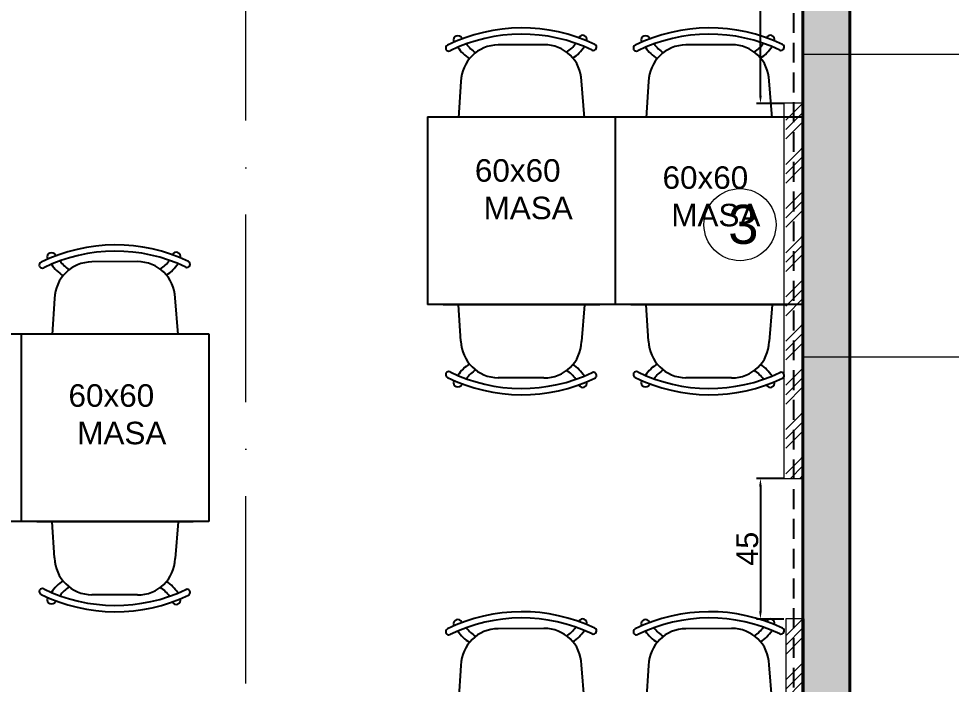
# Model space of a CAD drawing. Header units: millimetres. Extents: x 1287 to 21021, y -1522 to 4173.
# Drawn here: x 2938.3 to 3236.5, y 3059 to 3272.1 of the extents above; entities that cross this region are included whole.
import ezdxf

# ---------------------------------------------------------------- set-up
doc = ezdxf.new("R2010")
doc.units = ezdxf.units.MM
doc.linetypes.add('ACAD_ISO10W100', pattern=[18, 12, -3, 0, -3])
doc.linetypes.add('DASHED2', pattern=[9.524999999999999, 6.35, -3.175])
for name, color, linetype, lineweight in [('DUVAR', 7, 'Continuous', 40), ('KESİT AKS', 2, 'Continuous', 30), ('LAMBRİ', 105, 'Continuous', 25), ('MASA', 44, 'Continuous', 25), ('ÇERÇEVE', 2, 'Continuous', 9), ('ÖLÇÜ', 40, 'Continuous', 5)]:
    doc.layers.add(name, color=color, linetype=linetype, lineweight=lineweight)
doc.layers.add('Yazı', color=7, linetype='Continuous')
doc.styles.get("Standard").update_dxf_attribs({"font": 'arial.ttf'})
doc.dimstyles.new('ISO-25', dxfattribs={"dimtxt": 2.5, "dimasz": 2.5, "dimexe": 1.25, "dimexo": 0.625, "dimtad": 1, "dimtxsty": 'Standard', "dimcen": 2.5, "dimadec": 0, "dimazin": 0, "dimtfac": 1, "dimtmove": 0, "dimatfit": 3, "dimfxl": 1, "dimarcsym": 0})

# ---------------------------------------------------------------- blocks, each defined once
blk = doc.blocks.new('lambri')
at = {"layer": 'LAMBRİ'}
h = blk.add_hatch(dxfattribs=at)
h.set_pattern_fill('ANSI32', color=256, scale=0.1, angle=-1.272221872585407e-14)
h.set_pattern_definition([(44.99999999999999, (-115.6037225551117, -4964.37885233281), (-0.6735192090801865, 0.6735192090801868), []), (44.99999999999999, (-115.1547095603455, -4964.37885233281), (-0.6735192090801865, 0.6735192090801868), [])])
h.paths.add_polyline_path([(11473.26089599961, 2812.997519646899), (11337.16089599066, 2812.997519646899), (11337.16089599066, 2811.79751965882), (11340.46089598768, 2811.79751965882), (11341.96089598768, 2811.79751965882), (11344.96089598768, 2811.79751965882), (11346.46089598768, 2811.79751965882), (11473.26089599961, 2811.79751965882)])
h.paths.add_polyline_path([(11346.46089598768, 2811.79751965882), (11340.46089598768, 2811.79751965882), (11341.96089598768, 2809.997519646899), (11344.96089598768, 2809.997519646899)])
h.paths.add_polyline_path([(11355.96089598768, 2811.79751965882), (11349.96089598768, 2811.79751965882), (11351.46089598768, 2809.997519646899), (11354.46089598768, 2809.997519646899)])
h.paths.add_polyline_path([(11365.46089598768, 2811.79751965882), (11359.46089598768, 2811.79751965882), (11360.96089598768, 2809.997519646899), (11363.96089598768, 2809.997519646899)])
h.paths.add_polyline_path([(11374.96089598768, 2811.79751965882), (11368.96089598768, 2811.79751965882), (11370.46089598768, 2809.997519646899), (11373.46089598768, 2809.997519646899)])
h.paths.add_polyline_path([(11384.46089598768, 2811.79751965882), (11378.46089598768, 2811.79751965882), (11379.96089598768, 2809.997519646899), (11382.96089598768, 2809.997519646899)])
h.paths.add_polyline_path([(11393.96089598768, 2811.79751965882), (11387.96089598768, 2811.79751965882), (11389.46089598768, 2809.997519646899), (11392.46089598768, 2809.997519646899)])
h.paths.add_polyline_path([(11403.46089598768, 2811.79751965882), (11397.46089598768, 2811.79751965882), (11398.96089598768, 2809.997519646899), (11401.96089598768, 2809.997519646899)])
h.paths.add_polyline_path([(11412.96089598768, 2811.79751965882), (11406.96089598768, 2811.79751965882), (11408.46089598768, 2809.997519646899), (11411.46089598768, 2809.997519646899)])
h.paths.add_polyline_path([(11422.46089598768, 2811.79751965882), (11416.46089598768, 2811.79751965882), (11417.96089598768, 2809.997519646899), (11420.96089598768, 2809.997519646899)])
h.paths.add_polyline_path([(11431.96089598768, 2811.79751965882), (11425.96089598768, 2811.79751965882), (11427.46089598768, 2809.997519646899), (11430.46089598768, 2809.997519646899)])
h.paths.add_polyline_path([(11441.46089598768, 2811.79751965882), (11435.46089598768, 2811.79751965882), (11436.96089598768, 2809.997519646899), (11439.96089598768, 2809.997519646899)])
h.paths.add_polyline_path([(11450.96089598768, 2811.79751965882), (11444.96089598768, 2811.79751965882), (11446.46089598768, 2809.997519646899), (11449.46089598768, 2809.997519646899)])
h.paths.add_polyline_path([(11460.46089598768, 2811.79751965882), (11454.46089598768, 2811.79751965882), (11455.96089598768, 2809.997519646899), (11458.96089598768, 2809.997519646899)])
h.paths.add_polyline_path([(11668.3357152962, 2680.947886352555), (11668.3357152962, 2688.341883634344), (11660.91716140741, 2688.341883634344), (11660.91716140741, 2680.947886352555)], flags=9)
h.paths.add_polyline_path([(11654.3842662298, 2731.511017804161), (11658.98126486176, 2731.511017804161), (11658.98126486176, 2738.929571692959), (11654.3842662298, 2738.929571692959)], flags=9)
h.paths.add_polyline_path([(11645.77900232607, 2585.820825343148), (11697.12143518263, 2585.384862487332), (11697.23901787632, 2599.232330565468), (11645.89658501976, 2599.668293391482)], flags=9)
h.paths.add_polyline_path([(11646.2626091116, 2597.00999540569), (11668.92460251086, 2596.817566131369), (11669.04218520456, 2610.665034179703), (11646.3801918053, 2610.857463454024)], flags=9)
h.paths.add_polyline_path([(11729.65351496869, 2597.77809235932), (11807.09574362868, 2597.120508884207), (11807.21332632237, 2610.967976932541), (11729.77109766238, 2611.625560407654)], flags=9)
h.paths.add_polyline_path([(11423.34784646564, 2777.436441634909), (11451.23071576887, 2777.199680452362), (11451.34829846256, 2791.047148500696), (11423.46542915934, 2791.283909683243)], flags=9)
h.paths.add_polyline_path([(11323.23218310111, 2893.963964169041), (11503.06562730902, 2892.436948483006), (11503.188109281, 2906.861394380347), (11323.35466507309, 2908.388410066382)], flags=9)
h.paths.add_polyline_path([(11965.58708952599, 2476.662376647011), (12022.80818827682, 2476.662376647011), (12022.80818827682, 2490.821814422623), (11965.58708952599, 2490.821814422623)], flags=9)
h.paths.add_polyline_path([(11977.03555111819, 2491.860517745034), (12013.04931216174, 2491.860517745034), (12013.04931216174, 2503.919904087797), (11977.03555111819, 2503.919904087797)], flags=9)
h.paths.add_polyline_path([(11396.11445790761, 2473.402067815081), (11416.36682167881, 2473.402067815081), (11416.36682167881, 2477.536875550762), (11396.11445790761, 2477.536875550762)], flags=9)
h.paths.add_polyline_path([(11396.49808186525, 2500.267648522869), (11427.42121419542, 2500.267648522869), (11427.42121419542, 2504.385883872525), (11396.49808186525, 2504.385883872525)], flags=9)
h.paths.add_polyline_path([(11396.17676191264, 2506.003652964846), (11420.20210321479, 2506.003652964846), (11420.20210321479, 2512.082952772394), (11396.17676191264, 2512.082952772394)], flags=9)
h.paths.add_polyline_path([(11318.8371999883, 2470.166276429907), (11349.76033231848, 2470.166276429907), (11349.76033231848, 2474.284511779562), (11318.8371999883, 2474.284511779562)], flags=9)
h.paths.add_polyline_path([(11318.51588003569, 2475.902280901686), (11342.54122133785, 2475.902280901686), (11342.54122133785, 2481.981580709235), (11318.51588003569, 2481.981580709235)], flags=9)
h.paths.add_polyline_path([(11242.52972901099, 2496.008171861187), (11286.46401763194, 2496.008171861187), (11286.46401763194, 2502.087471698538), (11242.52972901099, 2502.087471698538)], flags=9)
h.paths.add_polyline_path([(11243.38366247945, 2502.450375919358), (11284.38832335406, 2502.450375919358), (11284.38832335406, 2508.502055113331), (11243.38366247945, 2508.502055113331)], flags=9)
h.paths.add_polyline_path([(11243.57562582427, 2509.615471725479), (11275.1883531236, 2509.615471725479), (11275.1883531236, 2514.548515563027), (11243.57562582427, 2514.548515563027)], flags=9)
h.paths.add_polyline_path([(11333.47125800186, 2508.919883643404), (11343.31532925599, 2508.919883643404), (11343.31532925599, 2515.711295430676), (11333.47125800186, 2515.711295430676)], flags=25)
h.paths.add_polyline_path([(11333.47125800186, 2508.919883643404), (11343.31532925599, 2508.919883643404), (11343.31532925599, 2515.711295430676), (11333.47125800186, 2515.711295430676)], flags=25)
h.paths.add_polyline_path([(11293.0805834406, 2491.611530249134), (11307.87419079476, 2491.611530249134), (11307.87419079476, 2497.63835087897), (11293.0805834406, 2497.63835087897)], flags=9)
h.paths.add_polyline_path([(11293.40972922974, 2498.790928845421), (11307.96119576925, 2498.790928845421), (11307.96119576925, 2502.842874710575), (11293.40972922974, 2502.842874710575)], flags=9)
h.paths.add_polyline_path([(11444.70192088419, 2511.790290360466), (11454.05886832112, 2511.790290360466), (11454.05886832112, 2515.9803393531), (11444.70192088419, 2515.9803393531)], flags=9)
h.paths.add_polyline_path([(11369.31134137743, 2473.705243562476), (11382.26357366377, 2473.705243562476), (11382.26357366377, 2478.621715013996), (11369.31134137743, 2478.621715013996)], flags=9)
h.paths.add_polyline_path([(11369.43241179221, 2503.203407411591), (11382.56417814129, 2503.203407411591), (11382.56417814129, 2507.393456404225), (11369.43241179221, 2507.393456404225)], flags=9)
h.paths.add_polyline_path([(11293.88088792794, 2506.833840106741), (11310.99186581605, 2506.833840106741), (11310.99186581605, 2511.023889099375), (11293.88088792794, 2511.023889099375)], flags=9)
h.paths.add_polyline_path([(11293.56601278716, 2472.333286767021), (11306.9058545255, 2472.333286767021), (11306.9058545255, 2478.41258657457), (11293.56601278716, 2478.41258657457)], flags=9)
h.paths.add_polyline_path([(11293.90390511089, 2512.977925573603), (11308.45537165039, 2512.977925573603), (11308.45537165039, 2517.029871408955), (11293.90390511089, 2517.029871408955)], flags=9)
h.paths.add_polyline_path([(11218.32936406367, 2473.128220145718), (11238.58356921607, 2473.128220145718), (11238.58356921607, 2477.318269138352), (11218.32936406367, 2477.318269138352)], flags=9)
h.paths.add_polyline_path([(11218.35238126152, 2503.522459422366), (11239.19030229979, 2503.522459422366), (11239.19030229979, 2507.57440528752), (11218.35238126152, 2507.57440528752)], flags=9)
h.paths.add_polyline_path([(11563.66293759876, 2870.483273153321), (11581.28648780518, 2870.333626692311), (11581.3335208767, 2875.872613911644), (11563.70997067028, 2876.022260372654)], flags=9)
h.paths.add_polyline_path([(11330.23702971869, 2927.2958126712), (11639.93937102192, 2924.666044120804), (11640.28931951755, 2965.878746663348), (11330.58697821432, 2968.508515213744)], flags=9)
h.paths.add_polyline_path([(11723.73760642343, 2585.102913026825), (11815.25190621846, 2584.325839703099), (11815.36948891216, 2598.173307781235), (11723.85518911713, 2598.950381104962)], flags=9)
h.paths.add_polyline_path([(11575.87255785101, 2611.255056952254), (11622.02161722117, 2610.863192473666), (11622.13919991487, 2624.710660522), (11575.99014054471, 2625.102525000588)], flags=9)
h.paths.add_polyline_path([(11352.22950373822, 2595.661529605404), (11541.29488432639, 2594.056122993246), (11541.41246703499, 2607.903591041581), (11352.34708643192, 2609.508997683541)], flags=9)
blk = doc.blocks.new('dffffvv')
at = {"layer": 'MASA', "ltscale": 30}
for p, q in [((127332408.2291316, 141994090.4261771), (127332422.8247897, 141994090.3486601)), ((127332395.2398464, 141994067.0643036), (127332396.1712103, 141994078.7996987)), ((127332434.7585386, 141994078.5947627), (127332435.5504912, 141994067.0643036)), ((127332385.4020302, 141994066.8781117), (127332445.4020302, 141994066.8781117)), ((127332385.4020302, 141994006.8781117), (127332385.4020302, 141994066.8781117)), ((127332440.4020302, 141994066.8781117), (127332390.4020302, 141994066.8781117)), ((127332445.4020302, 141994006.8781117), (127332445.4020302, 141994066.8781117)), ((127332445.4020302, 141994006.8781117), (127332385.4020302, 141994006.8781117)), ((127332395.2398464, 141994007.1194565), (127332396.1712103, 141993995.3840614)), ((127332434.7585386, 141993995.5889974), (127332435.5504912, 141994007.1194565)), ((127332408.2291316, 141993983.757583), (127332422.8247897, 141993983.8351))]:
    blk.add_line(p, q, dxfattribs=at)
for centre, radius, start, end in [((127332415.2677542, 141994041.640758), 54.13989767268669, 63.90551189410247, 115.48516287601), ((127332415.2677542, 141994041.640758), 52.13989767268669, 63.90551189410247, 115.48516287601), ((127332395.8432059, 141994092.0597892), 1.386333458230719, 24.82619160661372, 197.3133871158036), ((127332405.8557984, 141994096.0872718), 9.407922210885504, 213.8126152518936, 238.8047793958633), ((127332435.7412865, 141994091.8888853), 1.386333458230719, 342.6866128642271, 155.1738086586259), ((127332392.4028699, 141994089.6096719), 1.000000000000606, 115.4859022201023, 295.4859022201023), ((127332392.4028699, 141994089.6096719), 1.000000000000606, 115.4859022201023, 295.4859022201023), ((127332406.4766511, 141994097.211419), 13.42223557113271, 213.51667233481, 235.851417278053), ((127332408.1654009, 141994078.4263464), 12.0000000000002, 89.69570681375959, 178.2170875331455), ((127332422.761059, 141994078.3488293), 11.99999999999999, 1.17432663023192, 89.69570681375959), ((127332425.2581913, 141994095.9841012), 9.407922210885504, 300.5858964590722, 325.5780588879973), ((127332424.6493285, 141994097.1147873), 13.42223557113271, 303.5392573840035, 325.8740010287156), ((127332438.6414858, 141994089.3641003), 1.000000000000606, 243.9055118941025, 63.90551189410247), ((127332408.1654009, 141993995.7574137), 12.0000000000002, 181.7829124535041, 270.3042931933636), ((127332422.761059, 141993995.8349307), 11.99999999999999, 270.3042931933636, 358.8256750757289), ((127332406.4766511, 141993976.972341), 13.42223557113271, 124.1485818003619, 146.4833265864629), ((127332424.6493285, 141993977.0689728), 13.42223557113271, 34.12600030087115, 56.46074334019677), ((127332392.4028699, 141993984.5740882), 1.000000000000606, 64.51409778088684, 244.5140977808868), ((127332392.4028699, 141993984.5740882), 1.000000000000606, 64.51409778088684, 244.5140977808868), ((127332415.2677542, 141994032.543002), 54.13989767268669, 244.5148368997169, 296.0944874986775), ((127332415.2677542, 141994032.543002), 52.13989767268669, 244.5148368997169, 296.0944874986775), ((127332405.8557984, 141993978.0964882), 9.407922210885504, 121.1952203845564, 146.1873850469545), ((127332425.2581913, 141993978.1996589), 9.407922210885504, 34.42194139917775, 59.41410407674548), ((127332438.6414858, 141993984.8196598), 1.000000000000606, 296.0944874986775, 116.0944874986773), ((127332395.8432059, 141993982.1239709), 1.386333458230719, 162.6866129041659, 335.1738069368725), ((127332435.7412865, 141993982.2948748), 1.386333458230719, 204.8261899168777, 17.3133870976029)]:
    blk.add_arc(centre, radius, start, end, dxfattribs=at)
blk = doc.blocks.new('*D282')
at = {"layer": 'Defpoints', "color": 0, "transparency": 16777216}
for p in [(3183.599252341637, 3124.945023416461, -1.530005279998289e-05), (3175.491722372906, 3079.945023416461), (3183.599252341637, 3079.945023416461, -7.650026399991447e-06)]:
    blk.add_point(p, dxfattribs=at)
at = {"layer": 'ÖLÇÜ', "color": 0, "lineweight": -2, "transparency": 16777216}
for p, q in [((3182.974252341637, 3124.945023416461), (3174.241722372906, 3124.945023416461)), ((3175.491722372906, 3122.445023416461), (3175.491722372906, 3082.445023416461)), ((3182.974252341637, 3079.945023416461), (3174.241722372906, 3079.945023416461))]:
    blk.add_line(p, q, dxfattribs=at)
at = {"layer": 'ÖLÇÜ', "color": 0, "transparency": 16777216}
for points in [[(3175.07505570624, 3122.445023416461), (3175.908389039573, 3122.445023416461), (3175.491722372906, 3124.945023416461)], [(3175.07505570624, 3082.445023416461), (3175.908389039573, 3082.445023416461), (3175.491722372906, 3079.945023416461)]]:
    blk.add_solid(points, dxfattribs=at)
at = {"layer": 'ÖLÇÜ', "color": 0, "lineweight": 0, "transparency": 16777216, "insert": (3171.318973396098, 3102.445023416462), "char_height": 7, "attachment_point": 5, "rotation": 90}
blk.add_mtext('45', dxfattribs=at)
blk = doc.blocks.new('*D283')
at = {"layer": 'Defpoints', "color": 0, "transparency": 16777216}
for p in [(3175.509541494198, 3486.443452550742), (3183.599252341637, 3486.443452550742), (3183.599252341637, 3244.945023416461, -1.530005279998289e-05)]:
    blk.add_point(p, dxfattribs=at)
at = {"layer": 'ÖLÇÜ', "color": 0, "lineweight": -2, "transparency": 16777216}
for p, q in [((3182.974252341637, 3486.443452550742), (3174.259541494198, 3486.443452550742)), ((3175.509541494198, 3247.445023416461), (3175.509541494198, 3483.943452550742)), ((3182.974252341637, 3244.945023416461), (3174.259541494198, 3244.945023416461))]:
    blk.add_line(p, q, dxfattribs=at)
at = {"layer": 'ÖLÇÜ', "color": 0, "transparency": 16777216}
for points in [[(3175.092874827531, 3483.943452550742), (3175.926208160864, 3483.943452550742), (3175.509541494198, 3486.443452550742)], [(3175.092874827531, 3247.445023416461), (3175.926208160864, 3247.445023416461), (3175.509541494198, 3244.945023416461)]]:
    blk.add_solid(points, dxfattribs=at)
at = {"layer": 'ÖLÇÜ', "color": 0, "lineweight": 0, "transparency": 16777216, "insert": (3171.336792517389, 3365.694237983602), "char_height": 7, "attachment_point": 5, "rotation": 90}
blk.add_mtext('{\\fArial|b0|i0|c162|p34;240}', dxfattribs=at)

msp = doc.modelspace()

# ---------------------------------------------------------------- hatches: boundary and pattern name
h = msp.add_hatch(color=256)
h.dxf.hatch_style = 1
h.paths.add_polyline_path([(5942.637650619913, 584.5301125085289), (5942.637650619914, 4059.675286723527), (1286.500239981891, 4059.675286723527), (1286.500239981891, 584.5301125085289)])
h.paths.add_polyline_path([(1306.500239981891, 604.5301125085289), (1306.500239981891, 4039.675286723527), (5922.637650619914, 4039.675286723527), (5922.637650619914, 604.5301125085289)], flags=16)
h.paths.add_polyline_path([(1863.755096457247, 778.2702798628097), (1864.5291577157, 3865.935119369248), (1879.919157715703, 3865.935119369248), (1879.145096457247, 778.2702798628097)], flags=0)
h.paths.add_polyline_path([(1359.500238395692, 1487.424026553206), (1359.497819460383, 1502.884857163227), (1812.220102301268, 1502.884857163227), (1812.220102301268, 1487.494857163228)], flags=0)
h.paths.add_polyline_path([(1424.140310702238, 1558.408125258466), (1424.140310702234, 1881.291983526181), (1527.463145347916, 1881.291983526181), (1527.46314534792, 1558.408125258466)], flags=0)
h.paths.add_polyline_path([(1415.530074481772, 1891.799660691543), (1381.089129599877, 1891.799660691543), (1398.309602040808, 1921.935487463193)], flags=0)
h.paths.add_polyline_path([(1359.497819460383, 1969.703165007252), (1359.500238395692, 1985.163995617274), (1812.220102301268, 1985.093165007252), (1812.220102301268, 1969.703165007252)], flags=0)
h.paths.add_polyline_path([(1359.38331493636, 2302.177767552374), (1359.385733871669, 2317.638598162398), (1812.105597777241, 2317.567767552376), (1812.105597777241, 2302.177767552374)], flags=0)
h.paths.add_polyline_path([(1359.418547219615, 2537.897900370436), (1359.420966154924, 2553.358730980458), (1812.140830060496, 2553.287900370435), (1812.140830060496, 2537.897900370436)], flags=0)
h.paths.add_polyline_path([(1359.453779502866, 2763.088033188496), (1359.456198438175, 2778.548863798521), (1812.176062343751, 2778.478033188497), (1812.176062343751, 2763.088033188496)], flags=0)
h.paths.add_polyline_path([(1359.497819460383, 2988.278164628546), (1359.500238395692, 3003.73899523857), (1812.220102301268, 3003.668164628547), (1812.220102301268, 2988.278164628546)], flags=0)
h.paths.add_polyline_path([(1359.497819460383, 3269.753164628546), (1359.500238395692, 3285.213995238569), (1812.220102301268, 3285.143164628547), (1812.220102301268, 3269.753164628546)], flags=0)
h.paths.add_polyline_path([(1359.497819460383, 3569.858164628547), (1359.500238395692, 3585.318995238569), (1812.220102301268, 3585.248164628547), (1812.220102301268, 3569.858164628547)], flags=0)
h.paths.add_polyline_path([(1354.825397433545, 797.7471448142494), (1849.942041362604, 797.7471448142494), (1849.942041362604, 1365.654204841535), (1354.825397433545, 1365.654204841535)], flags=8)
h.paths.add_polyline_path([(1376.631986880375, 1385.998145944314), (1498.598869554318, 1385.998145944314), (1498.598869554318, 1444.419257813346), (1376.631986880375, 1444.419257813346)], flags=8)
h.paths.add_polyline_path([(1426.929273221146, 2022.406573622167), (1763.72848877367, 2022.406573622167), (1763.72848877367, 2188.461177987788), (1426.929273221146, 2188.461177987788)], flags=8)
h.paths.add_polyline_path([(1376.755297492457, 3510.141685275983), (1630.783674027246, 3510.141685275983), (1630.783674027246, 3568.562797145014), (1376.755297492457, 3568.562797145014)], flags=8)
h.paths.add_polyline_path([(1533.884239252641, 1885.055669379185), (1656.423529038903, 1885.055669379185), (1656.423529038903, 1922.230115494903), (1533.884239252641, 1922.230115494903)], flags=8)
h.paths.add_polyline_path([(1440.204708792886, 1884.622523573398), (1513.10783056446, 1884.622523573398), (1513.10783056446, 1921.796969689116), (1440.204708792886, 1921.796969689116)], flags=8)
h.paths.add_polyline_path([(1563.537266528679, 3656.934814116863), (1855.677634877928, 3656.934814116863), (1855.677634877928, 3704.667627895853), (1563.537266528679, 3704.667627895853)], flags=8)
h = msp.add_hatch(color=256)
h.dxf.hatch_style = 1
h.paths.add_polyline_path([(2944.150984255919, 3711.28807373223), (2954.150983272442, 3711.282632483813), (3034.099252311835, 3711.228247894618), (3034.099252341637, 3701.38005103049), (3034.099252341637, 3696.18000547466), (3044.099339945564, 3696.18000547466), (3044.099339945564, 3711.177141531083), (3189.099252341637, 3711.239832265946), (3189.099252341637, 3500.179304643247), (3044.099339945564, 3500.179304643247), (3044.099339945564, 3616.179304643247), (3034.099252341637, 3616.179304613444), (3034.099252341637, 3486.443452550742), (3189.099252341637, 3486.443452550742), (3189.099252341637, 2761.179304643247), (3167.099252341637, 2761.179304643247), (3167.099252341637, 2746.179304643247), (3204.099252341637, 2746.179304643247), (3204.099252341637, 3500.179304643247), (3204.099252341637, 3726.246318920228), (3049.099252341637, 3726.179304643247), (2414.318066327223, 3725.904856904122), (2414.310263885507, 3711.565491958234)])
at = {"layer": 'ÇERÇEVE'}
h = msp.add_hatch(dxfattribs=at)
h.set_pattern_fill('GOST_GROUND', color=256, angle=-180)
h.set_pattern_definition([(224.9999999999999, (-285.0992875138545, 6609.696464622019), (-14.14213562373095, 8.33592125478051e-15), [20]), (224.9999999999999, (-288.0992875138545, 6609.696464622019), (-14.14213562373095, 8.33592125478051e-15), [20]), (224.9999999999999, (-291.0992875138545, 6609.696464622019), (-14.14213562373095, 8.33592125478051e-15), [20])])
h.paths.add_polyline_path([(3183.599252341637, 3244.945023416461), (3183.599252341637, 3124.945023416461), (3189.099252341637, 3124.945023416461), (3189.099252341637, 3244.945023416461)])
h = msp.add_hatch(dxfattribs=at)
h.set_pattern_fill('GOST_GROUND', color=256, angle=-180)
h.set_pattern_definition([(224.9999999999999, (-285.0992875138545, 6444.696464622019), (-14.14213562373095, 8.33592125478051e-15), [20]), (224.9999999999999, (-288.0992875138545, 6444.696464622019), (-14.14213562373095, 8.33592125478051e-15), [20]), (224.9999999999999, (-291.0992875138545, 6444.696464622019), (-14.14213562373095, 8.33592125478051e-15), [20])])
h.paths.add_polyline_path([(3183.599252341637, 3079.945023416461), (3183.599252341637, 2959.945023416461), (3189.099252341637, 2959.945023416461), (3189.099252341637, 3079.945023416461)])

# ---------------------------------------------------------------- linework, layer by layer
at = {"layer": 'DUVAR'}
for points in [[(3204.099252341637, 2746.179304643247), (3204.099252341637, 3500.179304643247), (3204.099252341637, 3726.246318920228), (3049.099252341637, 3726.179304643247), (2414.318066327223, 3725.904856904122), (2414.310263885507, 3711.565491958234), (2944.150984255919, 3711.28807373223), (2944.150984255919, 3711.28807373223)], [(2944.150984255919, 3711.28807373223), (2944.150984255919, 3711.28807373223), (2954.150983272442, 3711.282632483813), (2954.150983272442, 3711.282632483813), (3034.099252311835, 3711.228247894618), (3034.099252341637, 3701.38005103049), (3034.099252341637, 3696.18000547466), (3044.099339945564, 3696.18000547466), (3044.099339945564, 3696.18000547466), (3044.099339945564, 3711.177141531083), (3189.099252341637, 3711.239832265946), (3189.099252341637, 3500.179304643247), (3044.099339945564, 3500.179304643247), (3044.099339945564, 3616.179304643247), (3034.099252341637, 3616.179304613444), (3034.099252341637, 3486.443452550742), (3189.099252341637, 3486.443452550742), (3189.099252341637, 2761.179304643247)]]:
    msp.add_lwpolyline(points, dxfattribs=at)
at = {"layer": 'KESİT AKS', "linetype": 'ACAD_ISO10W100', "lineweight": 0, "ltscale": 5}
msp.add_lwpolyline([(3010.935380584273, 2698.904742421557), (3010.935380584274, 3784.060306662428), (3010.935380584274, 3784.071295580874)], dxfattribs=at)
at = {"layer": 'LAMBRİ', "linetype": 'DASHED2', "elevation": -8.29307496753927e-06}
msp.add_lwpolyline([(3034.099252343297, 3616.179304613444), (3031.099252343297, 3616.179304613444), (3031.099252343297, 3486.443452550742), (3031.099252343297, 3483.443452550742), (3186.099252343297, 3483.443452550742), (3186.099252343297, 2764.443452550742), (3167.099252341638, 2764.443452550743), (3167.099252341638, 2761.179304643247)], dxfattribs=at)
at = {"layer": 'Yazı', "color": 1, "lineweight": 0}
msp.add_line((3189.099252341637, 3163.875818850189), (3260.615523163251, 3163.875818850189), dxfattribs=at)
msp.add_lwpolyline([(3557.020671199232, 3260.640535195507), (3189.099252341637, 3260.640535195507)], dxfattribs=at)
at = {"layer": 'ÇERÇEVE'}
for points in [[(3188.80930721993, 3245.044927391611), (3182.974252341637, 3245.044927391611), (3182.974252341637, 3124.945023416461), (3188.80930721993, 3124.945023416461)], [(3189.43430721993, 3080.044927391611), (3183.599252341637, 3080.044927391611), (3183.599252341637, 2959.945023416461), (3189.43430721993, 2959.945023416461)]]:
    msp.add_lwpolyline(points, close=True, dxfattribs=at)
for centre in [(3168.968479800045, 3206.161486356637), (3168.968479800045, 3206.161486356636)]:
    msp.add_circle(centre, 11.52502831862512, dxfattribs=at)

# ---------------------------------------------------------------- block references
at = {"rotation": 180.0000000170371}
for p in [(127335514.4590602, 141997247.5655021), (127335574.4590602, 141997247.5655021), (127335324.5294505, 141997178.1193332), (127335384.5294505, 141997178.1193332), (127335514.4590602, 141997060.7411863), (127335574.4590602, 141997060.7411864)]:
    msp.add_blockref('dffffvv', p, dxfattribs=at)
at = {"layer": 'LAMBRİ', "xscale": -1}
msp.add_blockref('lambri', (14192.76093037272, 675.9614432590934), dxfattribs=at)

# ---------------------------------------------------------------- texts
at = {"layer": 'Yazı', "char_height": 7.199999999999999, "attachment_point": 1}
for insert in [(3084.191871785584, 3227.121584927695), (3144.191871786718, 3224.838483356342), (2954.262262085832, 3155.086676425146)]:
    msp.add_mtext_dynamic_manual_height_columns('{\\fArial|b0|i0|c162|p34;60x60\\P MASA}', width=145.5344266444445, gutter_width=1, heights=[0], dxfattribs=dict(at, insert=insert))
at = {"layer": 'ÇERÇEVE', "insert": (3165.187285961452, 3212.522164054775), "char_height": 12.5, "attachment_point": 1}
msp.add_mtext_dynamic_manual_height_columns('{\\fArial|b0|i0|c162|p34;3}', width=57.12365260434672, gutter_width=12.5, heights=[0], dxfattribs=at)
msp.add_mtext_dynamic_manual_height_columns('{\\fArial|b0|i0|c162|p34;3}', width=57.12365260434672, gutter_width=12.5, heights=[0], dxfattribs=at)

# ---------------------------------------------------------------- dimensions: what is measured, and where the dimension line sits
at = {"layer": 'ÖLÇÜ', "lineweight": 0}
dim = msp.add_linear_dim(base=(3175.509541494198, 3486.443452550742), p1=(3183.599252341637, 3244.945023416461, -1.530005279998289e-05), p2=(3183.599252341637, 3486.443452550742), angle=270, text='{\\fArial|b0|i0|c162|p34;240}', dimstyle='ISO-25', override={"dimtxt": 7}, dxfattribs=at)
dim.commit()
dim.dimension.update_dxf_attribs({"geometry": '*D283', "text_midpoint": (3175.509541494197, 3365.694237983602), "dimtype": 160})
dim = msp.add_linear_dim(base=(3175.491722372906, 3079.945023416461), p1=(3183.599252341637, 3124.945023416461, -1.530005279998289e-05), p2=(3183.599252341637, 3079.945023416461, -7.650026399991447e-06), angle=270, dimstyle='ISO-25', override={"dimtxt": 7}, dxfattribs=at)
dim.commit()
dim.dimension.update_dxf_attribs({"geometry": '*D282', "text_midpoint": (3171.318973396098, 3102.445023416462)})

doc.saveas('drawing.dxf')
